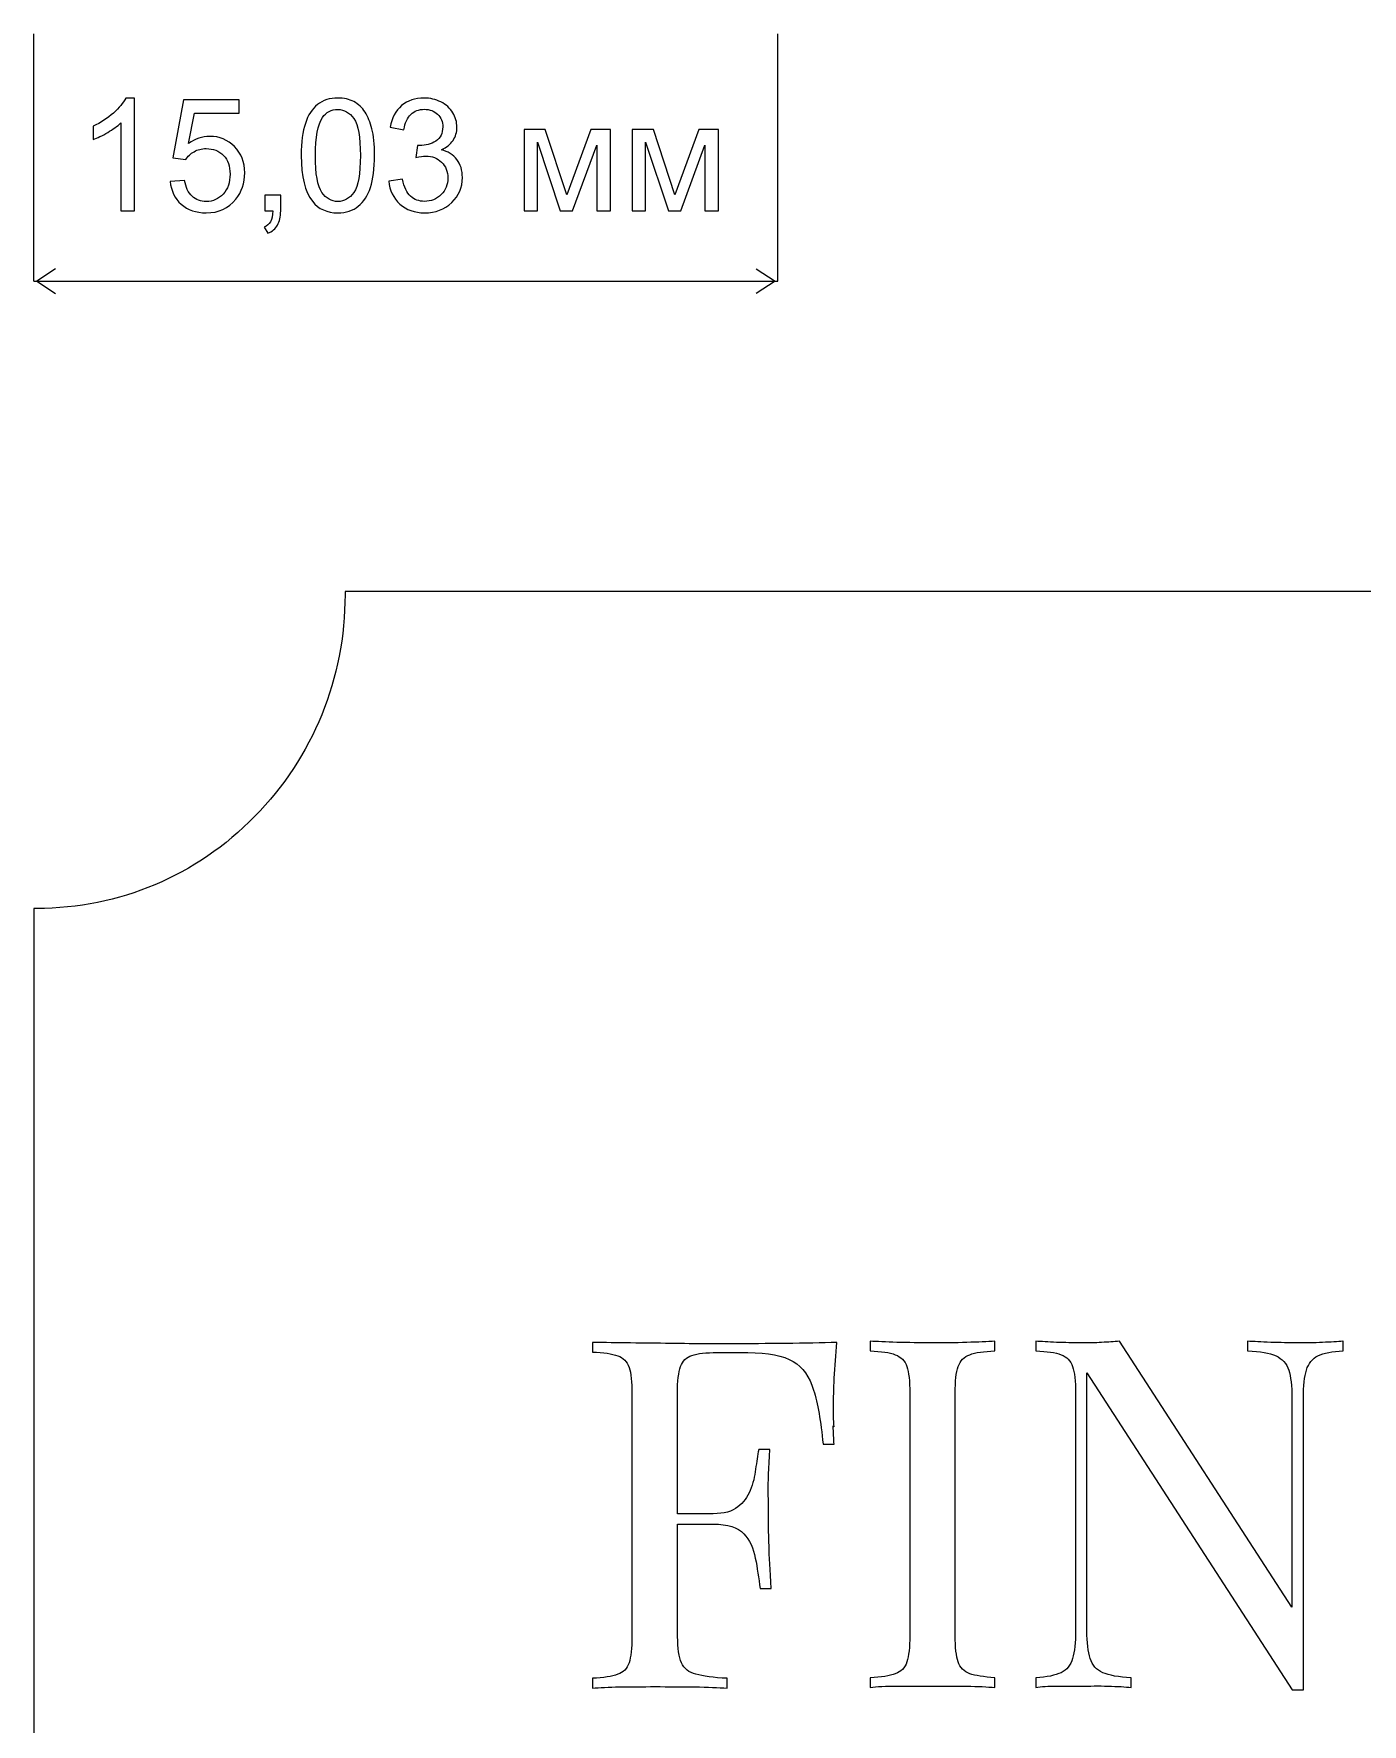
# Model space of a CAD drawing. Header units: millimetres. Extents: x -52 to 52, y -25 to 37.
# Drawn here: x -52.5 to -25.67, y 2.11 to 36.27 of the extents above; entities that cross this region are included whole.
import ezdxf

# ---------------------------------------------------------------- set-up
doc = ezdxf.new("R2010")
doc.units = ezdxf.units.MM
doc.header["$MEASUREMENT"] = 0
doc.layers.add('layer 1', color=7, linetype='Continuous')

msp = doc.modelspace()

# ---------------------------------------------------------------- linework, layer by layer
at = {"layer": 'layer 1', "color": 155, "lineweight": 9}
for points in [[(-52.5, 31.2716), (-52.5, 31.2716), (-52.5, 36.2716), (-52.5, 36.2716)], [(-37.4732, 31.2716), (-37.4732, 31.2716), (-37.4732, 36.2716), (-37.4732, 36.2716)], [(-52.5, 31.2716), (-52.5, 31.2716), (-37.4732, 31.2716), (-37.4732, 31.2716)]]:
    msp.add_open_spline(points, degree=3, dxfattribs=at)
at = {"layer": 'layer 1', "color": 155}
for points, knots in [([(-50.4647, 32.6911), (-50.4647, 32.6911), (-50.7441, 32.6911), (-50.7441, 32.6911), (-50.7441, 32.6911), (-50.7441, 32.6911), (-50.7441, 34.4702), (-50.7441, 34.4702), (-50.7441, 34.4702), (-50.8113, 34.4056), (-50.8997, 34.3416), (-51.0087, 34.2775), (-51.0087, 34.2775), (-51.1177, 34.2135), (-51.2161, 34.1654), (-51.3029, 34.1336), (-51.3029, 34.1336), (-51.3029, 34.1336), (-51.3029, 34.4035), (-51.3029, 34.4035), (-51.3029, 34.4035), (-51.1468, 34.4765), (-51.0103, 34.5654), (-50.8933, 34.6702), (-50.8933, 34.6702), (-50.7764, 34.7744), (-50.6933, 34.8755), (-50.6446, 34.9739), (-50.6446, 34.9739), (-50.6446, 34.9739), (-50.4647, 34.9739), (-50.4647, 34.9739), (-50.4647, 34.9739), (-50.4647, 34.9739), (-50.4647, 32.6911), (-50.4647, 32.6911)], [0, 0, 0, 0, 0.1, 0.1, 0.1, 0.1, 0.2, 0.2, 0.2, 0.2, 0.3, 0.3, 0.3, 0.3, 0.4, 0.4, 0.4, 0.4, 0.5, 0.5, 0.5, 0.5, 0.6, 0.6, 0.6, 0.6, 0.7, 0.7, 0.7, 0.7, 0.8, 0.8, 0.8, 0.8, 1, 1, 1, 1]), ([(-49.7466, 33.288), (-49.7466, 33.288), (-49.4545, 33.3102), (-49.4545, 33.3102), (-49.4545, 33.3102), (-49.4329, 33.1679), (-49.3826, 33.061), (-49.3043, 32.989), (-49.3043, 32.989), (-49.2259, 32.9176), (-49.1302, 32.8816), (-49.0175, 32.8816), (-49.0175, 32.8816), (-48.8815, 32.8816), (-48.7677, 32.9324), (-48.6751, 33.0335), (-48.6751, 33.0335), (-48.583, 33.1351), (-48.537, 33.2695), (-48.537, 33.4367), (-48.537, 33.4367), (-48.537, 33.596), (-48.5809, 33.7214), (-48.6693, 33.8135), (-48.6693, 33.8135), (-48.7576, 33.9055), (-48.8746, 33.9516), (-49.0201, 33.9516), (-49.0201, 33.9516), (-49.1106, 33.9516), (-49.1916, 33.9309), (-49.2635, 33.8897), (-49.2635, 33.8897), (-49.335, 33.8484), (-49.391, 33.7949), (-49.4323, 33.7293), (-49.4323, 33.7293), (-49.4323, 33.7293), (-49.6958, 33.7674), (-49.6958, 33.7674), (-49.6958, 33.7674), (-49.6958, 33.7674), (-49.4768, 34.9358), (-49.4768, 34.9358), (-49.4768, 34.9358), (-49.4768, 34.9358), (-48.3496, 34.9358), (-48.3496, 34.9358), (-48.3496, 34.9358), (-48.3496, 34.9358), (-48.3496, 34.6691), (-48.3496, 34.6691), (-48.3496, 34.6691), (-48.3496, 34.6691), (-49.254, 34.6691), (-49.254, 34.6691), (-49.254, 34.6691), (-49.254, 34.6691), (-49.3752, 34.0558), (-49.3752, 34.0558), (-49.3752, 34.0558), (-49.2392, 34.1516), (-49.0963, 34.1992), (-48.9471, 34.1992), (-48.9471, 34.1992), (-48.7492, 34.1992), (-48.582, 34.1304), (-48.446, 33.9929), (-48.446, 33.9929), (-48.31, 33.8553), (-48.2417, 33.6785), (-48.2417, 33.4626), (-48.2417, 33.4626), (-48.2417, 33.2568), (-48.3015, 33.079), (-48.4211, 32.9292), (-48.4211, 32.9292), (-48.5666, 32.7451), (-48.7656, 32.653), (-49.0175, 32.653), (-49.0175, 32.653), (-49.2238, 32.653), (-49.3921, 32.7112), (-49.5228, 32.8271), (-49.5228, 32.8271), (-49.6535, 32.943), (-49.7281, 33.0964), (-49.7466, 33.288)], [0, 0, 0, 0, 0.0434783, 0.0434783, 0.0434783, 0.0434783, 0.0869565, 0.0869565, 0.0869565, 0.0869565, 0.1304348, 0.1304348, 0.1304348, 0.1304348, 0.173913, 0.173913, 0.173913, 0.173913, 0.2173913, 0.2173913, 0.2173913, 0.2173913, 0.2608696, 0.2608696, 0.2608696, 0.2608696, 0.3043478, 0.3043478, 0.3043478, 0.3043478, 0.3478261, 0.3478261, 0.3478261, 0.3478261, 0.3913043, 0.3913043, 0.3913043, 0.3913043, 0.4347826, 0.4347826, 0.4347826, 0.4347826, 0.4782609, 0.4782609, 0.4782609, 0.4782609, 0.5217391, 0.5217391, 0.5217391, 0.5217391, 0.5652174, 0.5652174, 0.5652174, 0.5652174, 0.6086957, 0.6086957, 0.6086957, 0.6086957, 0.6521739, 0.6521739, 0.6521739, 0.6521739, 0.6956522, 0.6956522, 0.6956522, 0.6956522, 0.7391304, 0.7391304, 0.7391304, 0.7391304, 0.7826087, 0.7826087, 0.7826087, 0.7826087, 0.826087, 0.826087, 0.826087, 0.826087, 0.8695652, 0.8695652, 0.8695652, 0.8695652, 0.9130435, 0.9130435, 0.9130435, 0.9130435, 1, 1, 1, 1]), ([(-47.0987, 33.8129), (-47.0987, 34.0812), (-47.0712, 34.2982), (-47.0162, 34.4622), (-47.0162, 34.4622), (-46.9606, 34.6268), (-46.8786, 34.7533), (-46.7696, 34.8416), (-46.7696, 34.8416), (-46.6611, 34.93), (-46.5241, 34.9739), (-46.359, 34.9739), (-46.359, 34.9739), (-46.2373, 34.9739), (-46.1304, 34.9496), (-46.0378, 34.9004), (-46.0378, 34.9004), (-45.9457, 34.8512), (-45.8695, 34.7803), (-45.8102, 34.6876), (-45.8102, 34.6876), (-45.751, 34.5956), (-45.7044, 34.4829), (-45.6705, 34.35), (-45.6705, 34.35), (-45.6361, 34.2172), (-45.6192, 34.0378), (-45.6192, 33.8129), (-45.6192, 33.8129), (-45.6192, 33.5462), (-45.6467, 33.3303), (-45.7012, 33.1663), (-45.7012, 33.1663), (-45.7557, 33.0017), (-45.8377, 32.8753), (-45.9468, 32.7864), (-45.9468, 32.7864), (-46.0552, 32.6975), (-46.1928, 32.653), (-46.359, 32.653), (-46.359, 32.653), (-46.5775, 32.653), (-46.7495, 32.7308), (-46.8744, 32.8869), (-46.8744, 32.8869), (-47.0241, 33.0774), (-47.0987, 33.3859), (-47.0987, 33.8129)], [0, 0, 0, 0, 0.0769231, 0.0769231, 0.0769231, 0.0769231, 0.1538462, 0.1538462, 0.1538462, 0.1538462, 0.2307692, 0.2307692, 0.2307692, 0.2307692, 0.3076923, 0.3076923, 0.3076923, 0.3076923, 0.3846154, 0.3846154, 0.3846154, 0.3846154, 0.4615385, 0.4615385, 0.4615385, 0.4615385, 0.5384615, 0.5384615, 0.5384615, 0.5384615, 0.6153846, 0.6153846, 0.6153846, 0.6153846, 0.6923077, 0.6923077, 0.6923077, 0.6923077, 0.7692308, 0.7692308, 0.7692308, 0.7692308, 0.8461538, 0.8461538, 0.8461538, 0.8461538, 1, 1, 1, 1]), ([(-45.3329, 33.2944), (-45.3329, 33.2944), (-45.0535, 33.3325), (-45.0535, 33.3325), (-45.0535, 33.3325), (-45.0213, 33.1737), (-44.9673, 33.0594), (-44.8906, 32.9896), (-44.8906, 32.9896), (-44.8138, 32.9197), (-44.7196, 32.8848), (-44.608, 32.8848), (-44.608, 32.8848), (-44.4757, 32.8848), (-44.364, 32.9303), (-44.2741, 33.0213), (-44.2741, 33.0213), (-44.1841, 33.1123), (-44.1391, 33.225), (-44.1391, 33.3594), (-44.1391, 33.3594), (-44.1391, 33.4875), (-44.181, 33.5933), (-44.2651, 33.6769), (-44.2651, 33.6769), (-44.3487, 33.76), (-44.4551, 33.8018), (-44.5847, 33.8018), (-44.5847, 33.8018), (-44.6376, 33.8018), (-44.7032, 33.7912), (-44.7821, 33.7706), (-44.7821, 33.7706), (-44.7821, 33.7706), (-44.7509, 34.0151), (-44.7509, 34.0151), (-44.7509, 34.0151), (-44.7323, 34.013), (-44.717, 34.0119), (-44.7059, 34.0119), (-44.7059, 34.0119), (-44.5863, 34.0119), (-44.4794, 34.0431), (-44.3836, 34.105), (-44.3836, 34.105), (-44.2884, 34.1669), (-44.2407, 34.2622), (-44.2407, 34.3908), (-44.2407, 34.3908), (-44.2407, 34.4929), (-44.2757, 34.5776), (-44.345, 34.6448), (-44.345, 34.6448), (-44.4143, 34.712), (-44.5037, 34.7453), (-44.6133, 34.7453), (-44.6133, 34.7453), (-44.7223, 34.7453), (-44.8128, 34.7109), (-44.8853, 34.6421), (-44.8853, 34.6421), (-44.9578, 34.5733), (-45.0043, 34.4702), (-45.025, 34.3326), (-45.025, 34.3326), (-45.025, 34.3326), (-45.3044, 34.3834), (-45.3044, 34.3834), (-45.3044, 34.3834), (-45.27, 34.5707), (-45.1927, 34.7162), (-45.0715, 34.8194), (-45.0715, 34.8194), (-44.9509, 34.9226), (-44.8001, 34.9739), (-44.6202, 34.9739), (-44.6202, 34.9739), (-44.4963, 34.9739), (-44.382, 34.9475), (-44.2778, 34.894), (-44.2778, 34.894), (-44.173, 34.8411), (-44.0931, 34.7686), (-44.0381, 34.6771), (-44.0381, 34.6771), (-43.9825, 34.585), (-43.955, 34.4876), (-43.955, 34.3844), (-43.955, 34.3844), (-43.955, 34.2865), (-43.9815, 34.1976), (-44.0338, 34.1172), (-44.0338, 34.1172), (-44.0868, 34.0368), (-44.1651, 33.9727), (-44.2683, 33.9251), (-44.2683, 33.9251), (-44.1339, 33.8944), (-44.0296, 33.8299), (-43.955, 33.732), (-43.955, 33.732), (-43.8809, 33.6346), (-43.8439, 33.5118), (-43.8439, 33.3653), (-43.8439, 33.3653), (-43.8439, 33.1668), (-43.9164, 32.998), (-44.0608, 32.8599), (-44.0608, 32.8599), (-44.2058, 32.7218), (-44.3889, 32.653), (-44.6101, 32.653), (-44.6101, 32.653), (-44.8096, 32.653), (-44.9752, 32.7128), (-45.107, 32.8319), (-45.107, 32.8319), (-45.2393, 32.9509), (-45.3144, 33.1049), (-45.3329, 33.2944)], [0, 0, 0, 0, 0.0322581, 0.0322581, 0.0322581, 0.0322581, 0.0645161, 0.0645161, 0.0645161, 0.0645161, 0.0967742, 0.0967742, 0.0967742, 0.0967742, 0.1290323, 0.1290323, 0.1290323, 0.1290323, 0.1612903, 0.1612903, 0.1612903, 0.1612903, 0.1935484, 0.1935484, 0.1935484, 0.1935484, 0.2258065, 0.2258065, 0.2258065, 0.2258065, 0.2580645, 0.2580645, 0.2580645, 0.2580645, 0.2903226, 0.2903226, 0.2903226, 0.2903226, 0.3225806, 0.3225806, 0.3225806, 0.3225806, 0.3548387, 0.3548387, 0.3548387, 0.3548387, 0.3870968, 0.3870968, 0.3870968, 0.3870968, 0.4193548, 0.4193548, 0.4193548, 0.4193548, 0.4516129, 0.4516129, 0.4516129, 0.4516129, 0.483871, 0.483871, 0.483871, 0.483871, 0.516129, 0.516129, 0.516129, 0.516129, 0.5483871, 0.5483871, 0.5483871, 0.5483871, 0.5806452, 0.5806452, 0.5806452, 0.5806452, 0.6129032, 0.6129032, 0.6129032, 0.6129032, 0.6451613, 0.6451613, 0.6451613, 0.6451613, 0.6774194, 0.6774194, 0.6774194, 0.6774194, 0.7096774, 0.7096774, 0.7096774, 0.7096774, 0.7419355, 0.7419355, 0.7419355, 0.7419355, 0.7741935, 0.7741935, 0.7741935, 0.7741935, 0.8064516, 0.8064516, 0.8064516, 0.8064516, 0.8387097, 0.8387097, 0.8387097, 0.8387097, 0.8709677, 0.8709677, 0.8709677, 0.8709677, 0.9032258, 0.9032258, 0.9032258, 0.9032258, 0.9354839, 0.9354839, 0.9354839, 0.9354839, 1, 1, 1, 1]), ([(-46.813, 33.8119), (-46.813, 33.4378), (-46.7696, 33.189), (-46.6823, 33.0663), (-46.6823, 33.0663), (-46.595, 32.943), (-46.487, 32.8816), (-46.359, 32.8816), (-46.359, 32.8816), (-46.2309, 32.8816), (-46.123, 32.9435), (-46.0357, 33.0668), (-46.0357, 33.0668), (-45.9483, 33.1906), (-45.9049, 33.4388), (-45.9049, 33.8119), (-45.9049, 33.8119), (-45.9049, 34.186), (-45.9483, 34.4347), (-46.0357, 34.5575), (-46.0357, 34.5575), (-46.1224, 34.6808), (-46.2314, 34.7422), (-46.3621, 34.7422), (-46.3621, 34.7422), (-46.4902, 34.7422), (-46.5929, 34.6876), (-46.6696, 34.5792), (-46.6696, 34.5792), (-46.7654, 34.4411), (-46.813, 34.1849), (-46.813, 33.8119)], [0, 0, 0, 0, 0.1111111, 0.1111111, 0.1111111, 0.1111111, 0.2222222, 0.2222222, 0.2222222, 0.2222222, 0.3333333, 0.3333333, 0.3333333, 0.3333333, 0.4444444, 0.4444444, 0.4444444, 0.4444444, 0.5555556, 0.5555556, 0.5555556, 0.5555556, 0.6666667, 0.6666667, 0.6666667, 0.6666667, 0.7777778, 0.7777778, 0.7777778, 0.7777778, 1, 1, 1, 1]), ([(-42.5993, 34.3389), (-42.5993, 34.3389), (-42.1696, 34.3389), (-42.1696, 34.3389), (-42.1696, 34.3389), (-42.1696, 34.3389), (-41.7341, 33.0202), (-41.7341, 33.0202), (-41.7341, 33.0202), (-41.7341, 33.0202), (-41.2521, 34.3389), (-41.2521, 34.3389), (-41.2521, 34.3389), (-41.2521, 34.3389), (-40.8531, 34.3389), (-40.8531, 34.3389), (-40.8531, 34.3389), (-40.8531, 34.3389), (-40.8531, 32.6911), (-40.8531, 32.6911), (-40.8531, 32.6911), (-40.8531, 32.6911), (-41.1325, 32.6911), (-41.1325, 32.6911), (-41.1325, 32.6911), (-41.1325, 32.6911), (-41.1325, 34.0177), (-41.1325, 34.0177), (-41.1325, 34.0177), (-41.1325, 34.0177), (-41.6177, 32.6911), (-41.6177, 32.6911), (-41.6177, 32.6911), (-41.6177, 32.6911), (-41.8675, 32.6911), (-41.8675, 32.6911), (-41.8675, 32.6911), (-41.8675, 32.6911), (-42.3263, 34.0812), (-42.3263, 34.0812), (-42.3263, 34.0812), (-42.3263, 34.0812), (-42.3263, 32.6911), (-42.3263, 32.6911), (-42.3263, 32.6911), (-42.3263, 32.6911), (-42.5993, 32.6911), (-42.5993, 32.6911), (-42.5993, 32.6911), (-42.5993, 32.6911), (-42.5993, 34.3389), (-42.5993, 34.3389)], [0, 0, 0, 0, 0.0714286, 0.0714286, 0.0714286, 0.0714286, 0.1428571, 0.1428571, 0.1428571, 0.1428571, 0.2142857, 0.2142857, 0.2142857, 0.2142857, 0.2857143, 0.2857143, 0.2857143, 0.2857143, 0.3571429, 0.3571429, 0.3571429, 0.3571429, 0.4285714, 0.4285714, 0.4285714, 0.4285714, 0.5, 0.5, 0.5, 0.5, 0.5714286, 0.5714286, 0.5714286, 0.5714286, 0.6428571, 0.6428571, 0.6428571, 0.6428571, 0.7142857, 0.7142857, 0.7142857, 0.7142857, 0.7857143, 0.7857143, 0.7857143, 0.7857143, 0.8571429, 0.8571429, 0.8571429, 0.8571429, 1, 1, 1, 1]), ([(-40.4165, 34.3389), (-40.4165, 34.3389), (-39.9868, 34.3389), (-39.9868, 34.3389), (-39.9868, 34.3389), (-39.9868, 34.3389), (-39.5513, 33.0202), (-39.5513, 33.0202), (-39.5513, 33.0202), (-39.5513, 33.0202), (-39.0693, 34.3389), (-39.0693, 34.3389), (-39.0693, 34.3389), (-39.0693, 34.3389), (-38.6703, 34.3389), (-38.6703, 34.3389), (-38.6703, 34.3389), (-38.6703, 34.3389), (-38.6703, 32.6911), (-38.6703, 32.6911), (-38.6703, 32.6911), (-38.6703, 32.6911), (-38.9497, 32.6911), (-38.9497, 32.6911), (-38.9497, 32.6911), (-38.9497, 32.6911), (-38.9497, 34.0177), (-38.9497, 34.0177), (-38.9497, 34.0177), (-38.9497, 34.0177), (-39.4349, 32.6911), (-39.4349, 32.6911), (-39.4349, 32.6911), (-39.4349, 32.6911), (-39.6847, 32.6911), (-39.6847, 32.6911), (-39.6847, 32.6911), (-39.6847, 32.6911), (-40.1435, 34.0812), (-40.1435, 34.0812), (-40.1435, 34.0812), (-40.1435, 34.0812), (-40.1435, 32.6911), (-40.1435, 32.6911), (-40.1435, 32.6911), (-40.1435, 32.6911), (-40.4165, 32.6911), (-40.4165, 32.6911), (-40.4165, 32.6911), (-40.4165, 32.6911), (-40.4165, 34.3389), (-40.4165, 34.3389)], [0, 0, 0, 0, 0.0714286, 0.0714286, 0.0714286, 0.0714286, 0.1428571, 0.1428571, 0.1428571, 0.1428571, 0.2142857, 0.2142857, 0.2142857, 0.2142857, 0.2857143, 0.2857143, 0.2857143, 0.2857143, 0.3571429, 0.3571429, 0.3571429, 0.3571429, 0.4285714, 0.4285714, 0.4285714, 0.4285714, 0.5, 0.5, 0.5, 0.5, 0.5714286, 0.5714286, 0.5714286, 0.5714286, 0.6428571, 0.6428571, 0.6428571, 0.6428571, 0.7142857, 0.7142857, 0.7142857, 0.7142857, 0.7857143, 0.7857143, 0.7857143, 0.7857143, 0.8571429, 0.8571429, 0.8571429, 0.8571429, 1, 1, 1, 1]), ([(-47.8316, 32.6911), (-47.8316, 32.6911), (-47.8316, 33.0086), (-47.8316, 33.0086), (-47.8316, 33.0086), (-47.8316, 33.0086), (-47.5141, 33.0086), (-47.5141, 33.0086), (-47.5141, 33.0086), (-47.5141, 33.0086), (-47.5141, 32.6911), (-47.5141, 32.6911), (-47.5141, 32.6911), (-47.5141, 32.5742), (-47.5348, 32.4794), (-47.5766, 32.4075), (-47.5766, 32.4075), (-47.6178, 32.3355), (-47.684, 32.2794), (-47.7745, 32.2402), (-47.7745, 32.2402), (-47.7745, 32.2402), (-47.8507, 32.3609), (-47.8507, 32.3609), (-47.8507, 32.3609), (-47.7914, 32.3868), (-47.748, 32.4249), (-47.7205, 32.4747), (-47.7205, 32.4747), (-47.6925, 32.5249), (-47.6766, 32.5969), (-47.6734, 32.6911), (-47.6734, 32.6911), (-47.6734, 32.6911), (-47.8316, 32.6911), (-47.8316, 32.6911)], [0, 0, 0, 0, 0.1, 0.1, 0.1, 0.1, 0.2, 0.2, 0.2, 0.2, 0.3, 0.3, 0.3, 0.3, 0.4, 0.4, 0.4, 0.4, 0.5, 0.5, 0.5, 0.5, 0.6, 0.6, 0.6, 0.6, 0.7, 0.7, 0.7, 0.7, 0.8, 0.8, 0.8, 0.8, 1, 1, 1, 1])]:
    msp.add_open_spline(points, degree=3, knots=knots, dxfattribs=at)
at = {"layer": 'layer 1', "color": 155, "lineweight": 9}
for points in [[(-52.0606, 31.5191), (-52.0606, 31.5191), (-52.4425, 31.2716), (-52.4425, 31.2716), (-52.4425, 31.2716), (-52.4425, 31.2716), (-52.0606, 31.0238), (-52.0606, 31.0238)], [(-37.9125, 31.5191), (-37.9125, 31.5191), (-37.5306, 31.2716), (-37.5306, 31.2716), (-37.5306, 31.2716), (-37.5306, 31.2716), (-37.9125, 31.0238), (-37.9125, 31.0238)]]:
    msp.add_open_spline(points, degree=3, knots=[0, 0, 0, 0, 0.3333333, 0.3333333, 0.3333333, 0.3333333, 1, 1, 1, 1], dxfattribs=at)
at = {"layer": 'layer 1', "lineweight": 25}
msp.add_open_spline([(46.2098, -25), (46.2098, -25), (-46.2147, -25), (-46.2147, -25), (-46.2147, -25), (-46.2147, -25), (-46.2147, -24.9397), (-46.2147, -24.9397), (-46.2147, -24.9397), (-46.2147, -23.2402), (-46.861, -21.6463), (-48.0401, -20.4496), (-48.0401, -20.4496), (-49.2143, -19.2478), (-50.7782, -18.5891), (-52.4408, -18.5891), (-52.4408, -18.5891), (-52.4408, -18.5891), (-52.5, -18.5891), (-52.5, -18.5891), (-52.5, -18.5891), (-52.5, -18.5891), (-52.5, 18.5942), (-52.5, 18.5942), (-52.5, 18.5942), (-52.5, 18.5942), (-52.4408, 18.5942), (-52.4408, 18.5942), (-52.4408, 18.5942), (-50.7733, 18.5942), (-49.2143, 19.2528), (-48.0401, 20.4546), (-48.0401, 20.4546), (-46.861, 21.6513), (-46.2147, 23.2452), (-46.2147, 24.9397), (-46.2147, 24.9397), (-46.2147, 24.9397), (-46.2147, 25), (-46.2147, 25), (-46.2147, 25), (-46.2147, 25), (46.2098, 25), (46.2098, 25), (46.2098, 25), (46.2098, 25), (46.2098, 24.9397), (46.2098, 24.9397), (46.2098, 24.9397), (46.2098, 23.2453), (46.861, 21.6513), (48.0352, 20.4546), (48.0352, 20.4546), (49.2143, 19.2529), (50.7782, 18.5942), (52.4408, 18.5942), (52.4408, 18.5942), (52.4408, 18.5942), (52.5, 18.5942), (52.5, 18.5942), (52.5, 18.5942), (52.5, 18.5942), (52.5, -18.5891), (52.5, -18.5891), (52.5, -18.5891), (52.5, -18.5891), (52.4408, -18.5891), (52.4408, -18.5891), (52.4408, -18.5891), (50.7782, -18.5891), (49.2143, -19.2528), (48.0352, -20.4496), (48.0352, -20.4496), (46.8561, -21.6463), (46.2098, -23.2402), (46.2098, -24.9397), (46.2098, -24.9397), (46.2098, -24.9397), (46.2098, -25), (46.2098, -25)], degree=3, knots=[0, 0, 0, 0, 0.047619, 0.047619, 0.047619, 0.047619, 0.0952381, 0.0952381, 0.0952381, 0.0952381, 0.1428571, 0.1428571, 0.1428571, 0.1428571, 0.1904762, 0.1904762, 0.1904762, 0.1904762, 0.2380952, 0.2380952, 0.2380952, 0.2380952, 0.2857143, 0.2857143, 0.2857143, 0.2857143, 0.3333333, 0.3333333, 0.3333333, 0.3333333, 0.3809524, 0.3809524, 0.3809524, 0.3809524, 0.4285714, 0.4285714, 0.4285714, 0.4285714, 0.4761905, 0.4761905, 0.4761905, 0.4761905, 0.5238095, 0.5238095, 0.5238095, 0.5238095, 0.5714286, 0.5714286, 0.5714286, 0.5714286, 0.6190476, 0.6190476, 0.6190476, 0.6190476, 0.6666667, 0.6666667, 0.6666667, 0.6666667, 0.7142857, 0.7142857, 0.7142857, 0.7142857, 0.7619048, 0.7619048, 0.7619048, 0.7619048, 0.8095238, 0.8095238, 0.8095238, 0.8095238, 0.8571429, 0.8571429, 0.8571429, 0.8571429, 0.9047619, 0.9047619, 0.9047619, 0.9047619, 1, 1, 1, 1], dxfattribs=at)
at = {"layer": 'layer 1', "color": 242}
for points, knots in [([(-36.3547, 8.138), (-36.3492, 8.0024), (-36.3438, 7.8775), (-36.3384, 7.769), (-36.3384, 7.769), (-36.3384, 7.769), (-36.5608, 7.769), (-36.5608, 7.769), (-36.5608, 7.769), (-36.6043, 8.2357), (-36.6694, 8.5939), (-36.7508, 8.8598), (-36.7508, 8.8598), (-36.8322, 9.1312), (-36.9679, 9.3211), (-37.1633, 9.4405), (-37.1633, 9.4405), (-37.364, 9.5599), (-37.6679, 9.6196), (-38.0803, 9.6196), (-38.0803, 9.6196), (-38.0803, 9.6196), (-38.699, 9.6196), (-38.699, 9.6196), (-38.699, 9.6196), (-38.9215, 9.6196), (-39.0952, 9.6032), (-39.2092, 9.5599), (-39.2092, 9.5599), (-39.3231, 9.5273), (-39.3991, 9.4513), (-39.4371, 9.3374), (-39.4371, 9.3374), (-39.4751, 9.2234), (-39.5022, 9.0443), (-39.5022, 8.7947), (-39.5022, 8.7947), (-39.5022, 8.7947), (-39.5022, 6.3635), (-39.5022, 6.3635), (-39.5022, 6.3635), (-39.5022, 6.3635), (-38.7804, 6.3635), (-38.7804, 6.3635), (-38.7804, 6.3635), (-38.5633, 6.3635), (-38.3952, 6.4068), (-38.2811, 6.4991), (-38.2811, 6.4991), (-38.1672, 6.586), (-38.0858, 6.7), (-38.0315, 6.8356), (-38.0315, 6.8356), (-37.9718, 6.9714), (-37.9392, 7.1179), (-37.9229, 7.2644), (-37.9229, 7.2644), (-37.9013, 7.4055), (-37.885, 7.5466), (-37.8578, 7.6605), (-37.8578, 7.6605), (-37.8578, 7.6605), (-37.6354, 7.6605), (-37.6354, 7.6605), (-37.6354, 7.6605), (-37.6571, 7.2861), (-37.6679, 6.9984), (-37.6679, 6.8031), (-37.6679, 6.8031), (-37.6624, 6.6023), (-37.6624, 6.4231), (-37.6624, 6.2549), (-37.6624, 6.2549), (-37.6624, 6.0866), (-37.6569, 5.9076), (-37.6516, 5.7122), (-37.6516, 5.7122), (-37.6462, 5.5114), (-37.6299, 5.2238), (-37.6082, 4.8494), (-37.6082, 4.8494), (-37.6082, 4.8494), (-37.8307, 4.8494), (-37.8307, 4.8494), (-37.8307, 4.8494), (-37.8579, 5.061), (-37.8905, 5.2672), (-37.9284, 5.468), (-37.9284, 5.468), (-37.961, 5.6634), (-38.0424, 5.8317), (-38.1617, 5.9565), (-38.1617, 5.9565), (-38.2812, 6.0867), (-38.4873, 6.1519), (-38.775, 6.1519), (-38.775, 6.1519), (-38.775, 6.1519), (-39.4968, 6.1519), (-39.4968, 6.1519), (-39.4968, 6.1519), (-39.4968, 6.1519), (-39.4968, 3.8834), (-39.4968, 3.8834), (-39.4968, 3.8834), (-39.4968, 3.6446), (-39.4696, 3.4656), (-39.4208, 3.3516), (-39.4208, 3.3516), (-39.3666, 3.2321), (-39.2689, 3.1507), (-39.1278, 3.1182), (-39.1278, 3.1182), (-38.9866, 3.0802), (-38.7696, 3.0477), (-38.4982, 3.0368), (-38.4982, 3.0368), (-38.4982, 3.0368), (-38.4982, 2.836), (-38.4982, 2.836), (-38.4982, 2.836), (-38.6719, 2.8523), (-38.8889, 2.8577), (-39.1494, 2.8632), (-39.1494, 2.8632), (-39.4153, 2.8632), (-39.6813, 2.8686), (-39.9526, 2.8686), (-39.9526, 2.8686), (-40.2076, 2.8686), (-40.4464, 2.8632), (-40.669, 2.8632), (-40.669, 2.8632), (-40.8915, 2.8577), (-41.076, 2.8523), (-41.2171, 2.836), (-41.2171, 2.836), (-41.2171, 2.836), (-41.2171, 3.0368), (-41.2171, 3.0368), (-41.2171, 3.0368), (-40.9946, 3.0477), (-40.821, 3.0748), (-40.7069, 3.1182), (-40.7069, 3.1182), (-40.5931, 3.1507), (-40.5171, 3.2321), (-40.479, 3.3516), (-40.479, 3.3516), (-40.441, 3.4656), (-40.4193, 3.6446), (-40.4193, 3.8834), (-40.4193, 3.8834), (-40.4193, 3.8834), (-40.4193, 8.7784), (-40.4193, 8.7784), (-40.4193, 8.7784), (-40.4193, 9.028), (-40.4357, 9.2017), (-40.479, 9.3211), (-40.479, 9.3211), (-40.5224, 9.4405), (-40.593, 9.5164), (-40.7069, 9.5545), (-40.7069, 9.5545), (-40.8209, 9.5978), (-40.9946, 9.625), (-41.2171, 9.6305), (-41.2171, 9.6305), (-41.2171, 9.6305), (-41.2171, 9.8259), (-41.2171, 9.8259), (-41.2171, 9.8259), (-40.9675, 9.8204), (-40.7178, 9.815), (-40.4464, 9.815), (-40.4464, 9.815), (-40.1752, 9.8095), (-39.9038, 9.8095), (-39.6433, 9.8041), (-39.6433, 9.8041), (-39.3828, 9.7987), (-39.1386, 9.7987), (-38.9052, 9.7987), (-38.9052, 9.7987), (-38.9052, 9.7987), (-38.3463, 9.7987), (-38.3463, 9.7987), (-38.3463, 9.7987), (-38.0478, 9.7987), (-37.7005, 9.7987), (-37.3152, 9.8041), (-37.3152, 9.8041), (-36.9299, 9.8096), (-36.588, 9.815), (-36.2787, 9.8259), (-36.2787, 9.8259), (-36.3058, 9.5762), (-36.3221, 9.3374), (-36.3329, 9.104), (-36.3329, 9.104), (-36.3438, 8.8707), (-36.3492, 8.6915), (-36.3492, 8.5613), (-36.3492, 8.5613), (-36.3492, 8.404), (-36.3492, 8.2575), (-36.3384, 8.1164), (-36.3384, 8.1164), (-36.3384, 8.1164), (-36.3547, 8.138), (-36.3547, 8.138)], [0, 0, 0, 0, 0.0185185, 0.0185185, 0.0185185, 0.0185185, 0.037037, 0.037037, 0.037037, 0.037037, 0.0555556, 0.0555556, 0.0555556, 0.0555556, 0.0740741, 0.0740741, 0.0740741, 0.0740741, 0.0925926, 0.0925926, 0.0925926, 0.0925926, 0.1111111, 0.1111111, 0.1111111, 0.1111111, 0.1296296, 0.1296296, 0.1296296, 0.1296296, 0.1481481, 0.1481481, 0.1481481, 0.1481481, 0.1666667, 0.1666667, 0.1666667, 0.1666667, 0.1851852, 0.1851852, 0.1851852, 0.1851852, 0.2037037, 0.2037037, 0.2037037, 0.2037037, 0.2222222, 0.2222222, 0.2222222, 0.2222222, 0.2407407, 0.2407407, 0.2407407, 0.2407407, 0.2592593, 0.2592593, 0.2592593, 0.2592593, 0.2777778, 0.2777778, 0.2777778, 0.2777778, 0.2962963, 0.2962963, 0.2962963, 0.2962963, 0.3148148, 0.3148148, 0.3148148, 0.3148148, 0.3333333, 0.3333333, 0.3333333, 0.3333333, 0.3518519, 0.3518519, 0.3518519, 0.3518519, 0.3703704, 0.3703704, 0.3703704, 0.3703704, 0.3888889, 0.3888889, 0.3888889, 0.3888889, 0.4074074, 0.4074074, 0.4074074, 0.4074074, 0.4259259, 0.4259259, 0.4259259, 0.4259259, 0.4444444, 0.4444444, 0.4444444, 0.4444444, 0.462963, 0.462963, 0.462963, 0.462963, 0.4814815, 0.4814815, 0.4814815, 0.4814815, 0.5, 0.5, 0.5, 0.5, 0.5185185, 0.5185185, 0.5185185, 0.5185185, 0.537037, 0.537037, 0.537037, 0.537037, 0.5555556, 0.5555556, 0.5555556, 0.5555556, 0.5740741, 0.5740741, 0.5740741, 0.5740741, 0.5925926, 0.5925926, 0.5925926, 0.5925926, 0.6111111, 0.6111111, 0.6111111, 0.6111111, 0.6296296, 0.6296296, 0.6296296, 0.6296296, 0.6481481, 0.6481481, 0.6481481, 0.6481481, 0.6666667, 0.6666667, 0.6666667, 0.6666667, 0.6851852, 0.6851852, 0.6851852, 0.6851852, 0.7037037, 0.7037037, 0.7037037, 0.7037037, 0.7222222, 0.7222222, 0.7222222, 0.7222222, 0.7407407, 0.7407407, 0.7407407, 0.7407407, 0.7592593, 0.7592593, 0.7592593, 0.7592593, 0.7777778, 0.7777778, 0.7777778, 0.7777778, 0.7962963, 0.7962963, 0.7962963, 0.7962963, 0.8148148, 0.8148148, 0.8148148, 0.8148148, 0.8333333, 0.8333333, 0.8333333, 0.8333333, 0.8518519, 0.8518519, 0.8518519, 0.8518519, 0.8703704, 0.8703704, 0.8703704, 0.8703704, 0.8888889, 0.8888889, 0.8888889, 0.8888889, 0.9074074, 0.9074074, 0.9074074, 0.9074074, 0.9259259, 0.9259259, 0.9259259, 0.9259259, 0.9444444, 0.9444444, 0.9444444, 0.9444444, 0.962963, 0.962963, 0.962963, 0.962963, 1, 1, 1, 1]), ([(-33.0877, 9.8475), (-33.0877, 9.8475), (-33.0877, 9.6522), (-33.0877, 9.6522), (-33.0877, 9.6522), (-33.3102, 9.6467), (-33.4838, 9.6196), (-33.5977, 9.5762), (-33.5977, 9.5762), (-33.7117, 9.5328), (-33.7877, 9.4568), (-33.8312, 9.3374), (-33.8312, 9.3374), (-33.8745, 9.218), (-33.8908, 9.0443), (-33.8908, 8.8001), (-33.8908, 8.8001), (-33.8908, 8.8001), (-33.8908, 3.8996), (-33.8908, 3.8996), (-33.8908, 3.8996), (-33.8908, 3.6608), (-33.8691, 3.4817), (-33.8312, 3.3678), (-33.8312, 3.3678), (-33.7931, 3.2538), (-33.7117, 3.1725), (-33.5977, 3.129), (-33.5977, 3.129), (-33.4839, 3.091), (-33.3156, 3.0639), (-33.0877, 3.0477), (-33.0877, 3.0477), (-33.0877, 3.0477), (-33.0877, 2.8523), (-33.0877, 2.8523), (-33.0877, 2.8523), (-33.2396, 2.8631), (-33.4295, 2.874), (-33.6575, 2.8795), (-33.6575, 2.8795), (-33.8854, 2.8795), (-34.1133, 2.8795), (-34.3467, 2.8795), (-34.3467, 2.8795), (-34.6017, 2.8795), (-34.846, 2.8795), (-35.0685, 2.8795), (-35.0685, 2.8795), (-35.291, 2.8795), (-35.4755, 2.8686), (-35.6112, 2.8523), (-35.6112, 2.8523), (-35.6112, 2.8523), (-35.6112, 3.0477), (-35.6112, 3.0477), (-35.6112, 3.0477), (-35.3886, 3.0584), (-35.2151, 3.0856), (-35.101, 3.129), (-35.101, 3.129), (-34.9871, 3.167), (-34.9057, 3.2484), (-34.8677, 3.3678), (-34.8677, 3.3678), (-34.8297, 3.4872), (-34.808, 3.6663), (-34.808, 3.8996), (-34.808, 3.8996), (-34.808, 3.8996), (-34.808, 8.8001), (-34.808, 8.8001), (-34.808, 8.8001), (-34.808, 9.0443), (-34.8297, 9.2234), (-34.8677, 9.3374), (-34.8677, 9.3374), (-34.9057, 9.4513), (-34.9871, 9.5327), (-35.101, 9.5762), (-35.101, 9.5762), (-35.215, 9.6196), (-35.3833, 9.6467), (-35.6112, 9.6522), (-35.6112, 9.6522), (-35.6112, 9.6522), (-35.6112, 9.8475), (-35.6112, 9.8475), (-35.6112, 9.8475), (-35.4754, 9.842), (-35.291, 9.8366), (-35.0685, 9.8259), (-35.0685, 9.8259), (-34.846, 9.8204), (-34.6018, 9.815), (-34.3467, 9.815), (-34.3467, 9.815), (-34.1134, 9.815), (-33.8854, 9.815), (-33.6575, 9.8259), (-33.6575, 9.8259), (-33.4295, 9.8313), (-33.2396, 9.8366), (-33.0877, 9.8475)], [0, 0, 0, 0, 0.037037, 0.037037, 0.037037, 0.037037, 0.0740741, 0.0740741, 0.0740741, 0.0740741, 0.1111111, 0.1111111, 0.1111111, 0.1111111, 0.1481481, 0.1481481, 0.1481481, 0.1481481, 0.1851852, 0.1851852, 0.1851852, 0.1851852, 0.2222222, 0.2222222, 0.2222222, 0.2222222, 0.2592593, 0.2592593, 0.2592593, 0.2592593, 0.2962963, 0.2962963, 0.2962963, 0.2962963, 0.3333333, 0.3333333, 0.3333333, 0.3333333, 0.3703704, 0.3703704, 0.3703704, 0.3703704, 0.4074074, 0.4074074, 0.4074074, 0.4074074, 0.4444444, 0.4444444, 0.4444444, 0.4444444, 0.4814815, 0.4814815, 0.4814815, 0.4814815, 0.5185185, 0.5185185, 0.5185185, 0.5185185, 0.5555556, 0.5555556, 0.5555556, 0.5555556, 0.5925926, 0.5925926, 0.5925926, 0.5925926, 0.6296296, 0.6296296, 0.6296296, 0.6296296, 0.6666667, 0.6666667, 0.6666667, 0.6666667, 0.7037037, 0.7037037, 0.7037037, 0.7037037, 0.7407407, 0.7407407, 0.7407407, 0.7407407, 0.7777778, 0.7777778, 0.7777778, 0.7777778, 0.8148148, 0.8148148, 0.8148148, 0.8148148, 0.8518519, 0.8518519, 0.8518519, 0.8518519, 0.8888889, 0.8888889, 0.8888889, 0.8888889, 0.9259259, 0.9259259, 0.9259259, 0.9259259, 1, 1, 1, 1]), ([(-26.0544, 9.8475), (-26.0544, 9.8475), (-26.0544, 9.6522), (-26.0544, 9.6522), (-26.0544, 9.6522), (-26.2769, 9.6467), (-26.4451, 9.6142), (-26.5646, 9.5545), (-26.5646, 9.5545), (-26.6785, 9.4948), (-26.7545, 9.4025), (-26.7979, 9.2668), (-26.7979, 9.2668), (-26.8413, 9.1311), (-26.8576, 8.9466), (-26.8576, 8.7024), (-26.8576, 8.7024), (-26.8576, 8.7024), (-26.8576, 2.8035), (-26.8576, 2.8035), (-26.8576, 2.8035), (-26.8576, 2.8035), (-27.0855, 2.8035), (-27.0855, 2.8035), (-27.0855, 2.8035), (-27.0855, 2.8035), (-31.2316, 9.2126), (-31.2316, 9.2126), (-31.2316, 9.2126), (-31.2316, 9.2126), (-31.2316, 3.9973), (-31.2316, 3.9973), (-31.2316, 3.9973), (-31.2316, 3.7586), (-31.21, 3.574), (-31.1665, 3.4384), (-31.1665, 3.4384), (-31.1232, 3.3026), (-31.0363, 3.205), (-30.9115, 3.1507), (-30.9115, 3.1507), (-30.7813, 3.0965), (-30.5913, 3.0584), (-30.3362, 3.0477), (-30.3362, 3.0477), (-30.3362, 3.0477), (-30.3362, 2.8523), (-30.3362, 2.8523), (-30.3362, 2.8523), (-30.4557, 2.8631), (-30.6076, 2.874), (-30.803, 2.8795), (-30.803, 2.8795), (-30.9983, 2.8849), (-31.1774, 2.8795), (-31.3457, 2.8795), (-31.3457, 2.8795), (-31.5139, 2.8795), (-31.6767, 2.8795), (-31.845, 2.8795), (-31.845, 2.8795), (-32.0132, 2.8795), (-32.1543, 2.8686), (-32.2628, 2.8523), (-32.2628, 2.8523), (-32.2628, 2.8523), (-32.2628, 3.0477), (-32.2628, 3.0477), (-32.2628, 3.0477), (-32.0404, 3.0584), (-31.8667, 3.0965), (-31.7527, 3.1507), (-31.7527, 3.1507), (-31.6387, 3.205), (-31.5573, 3.3026), (-31.5194, 3.4384), (-31.5194, 3.4384), (-31.4813, 3.574), (-31.4597, 3.7586), (-31.4597, 3.9973), (-31.4597, 3.9973), (-31.4597, 3.9973), (-31.4597, 8.8001), (-31.4597, 8.8001), (-31.4597, 8.8001), (-31.4597, 9.0443), (-31.4813, 9.2234), (-31.5194, 9.3374), (-31.5194, 9.3374), (-31.5573, 9.4513), (-31.6387, 9.5327), (-31.7527, 9.5762), (-31.7527, 9.5762), (-31.8667, 9.6196), (-32.0349, 9.6467), (-32.2628, 9.6522), (-32.2628, 9.6522), (-32.2628, 9.6522), (-32.2628, 9.8475), (-32.2628, 9.8475), (-32.2628, 9.8475), (-32.1489, 9.842), (-32.0132, 9.8366), (-31.845, 9.8259), (-31.845, 9.8259), (-31.6767, 9.8204), (-31.5084, 9.815), (-31.3457, 9.815), (-31.3457, 9.815), (-31.1991, 9.815), (-31.0634, 9.815), (-30.9332, 9.8259), (-30.9332, 9.8259), (-30.803, 9.8313), (-30.6836, 9.8366), (-30.575, 9.8475), (-30.575, 9.8475), (-30.575, 9.8475), (-27.091, 4.4749), (-27.091, 4.4749), (-27.091, 4.4749), (-27.091, 4.4749), (-27.091, 8.7024), (-27.091, 8.7024), (-27.091, 8.7024), (-27.091, 8.9466), (-27.1127, 9.1312), (-27.156, 9.2668), (-27.156, 9.2668), (-27.1995, 9.3971), (-27.2864, 9.4948), (-27.4111, 9.5545), (-27.4111, 9.5545), (-27.5414, 9.6142), (-27.7313, 9.6467), (-27.9863, 9.6522), (-27.9863, 9.6522), (-27.9863, 9.6522), (-27.9863, 9.8475), (-27.9863, 9.8475), (-27.9863, 9.8475), (-27.867, 9.842), (-27.7095, 9.8366), (-27.5197, 9.8259), (-27.5197, 9.8259), (-27.3243, 9.8204), (-27.1452, 9.815), (-26.9823, 9.815), (-26.9823, 9.815), (-26.8195, 9.815), (-26.6405, 9.815), (-26.4723, 9.8259), (-26.4723, 9.8259), (-26.304, 9.8313), (-26.1683, 9.8366), (-26.0598, 9.8475), (-26.0598, 9.8475), (-26.0598, 9.8475), (-26.0544, 9.8475), (-26.0544, 9.8475)], [0, 0, 0, 0, 0.0243902, 0.0243902, 0.0243902, 0.0243902, 0.0487805, 0.0487805, 0.0487805, 0.0487805, 0.0731707, 0.0731707, 0.0731707, 0.0731707, 0.097561, 0.097561, 0.097561, 0.097561, 0.1219512, 0.1219512, 0.1219512, 0.1219512, 0.1463415, 0.1463415, 0.1463415, 0.1463415, 0.1707317, 0.1707317, 0.1707317, 0.1707317, 0.195122, 0.195122, 0.195122, 0.195122, 0.2195122, 0.2195122, 0.2195122, 0.2195122, 0.2439024, 0.2439024, 0.2439024, 0.2439024, 0.2682927, 0.2682927, 0.2682927, 0.2682927, 0.2926829, 0.2926829, 0.2926829, 0.2926829, 0.3170732, 0.3170732, 0.3170732, 0.3170732, 0.3414634, 0.3414634, 0.3414634, 0.3414634, 0.3658537, 0.3658537, 0.3658537, 0.3658537, 0.3902439, 0.3902439, 0.3902439, 0.3902439, 0.4146341, 0.4146341, 0.4146341, 0.4146341, 0.4390244, 0.4390244, 0.4390244, 0.4390244, 0.4634146, 0.4634146, 0.4634146, 0.4634146, 0.4878049, 0.4878049, 0.4878049, 0.4878049, 0.5121951, 0.5121951, 0.5121951, 0.5121951, 0.5365854, 0.5365854, 0.5365854, 0.5365854, 0.5609756, 0.5609756, 0.5609756, 0.5609756, 0.5853659, 0.5853659, 0.5853659, 0.5853659, 0.6097561, 0.6097561, 0.6097561, 0.6097561, 0.6341463, 0.6341463, 0.6341463, 0.6341463, 0.6585366, 0.6585366, 0.6585366, 0.6585366, 0.6829268, 0.6829268, 0.6829268, 0.6829268, 0.7073171, 0.7073171, 0.7073171, 0.7073171, 0.7317073, 0.7317073, 0.7317073, 0.7317073, 0.7560976, 0.7560976, 0.7560976, 0.7560976, 0.7804878, 0.7804878, 0.7804878, 0.7804878, 0.804878, 0.804878, 0.804878, 0.804878, 0.8292683, 0.8292683, 0.8292683, 0.8292683, 0.8536585, 0.8536585, 0.8536585, 0.8536585, 0.8780488, 0.8780488, 0.8780488, 0.8780488, 0.902439, 0.902439, 0.902439, 0.902439, 0.9268293, 0.9268293, 0.9268293, 0.9268293, 0.9512195, 0.9512195, 0.9512195, 0.9512195, 1, 1, 1, 1])]:
    msp.add_open_spline(points, degree=3, knots=knots, dxfattribs=at)

doc.saveas('drawing.dxf')
